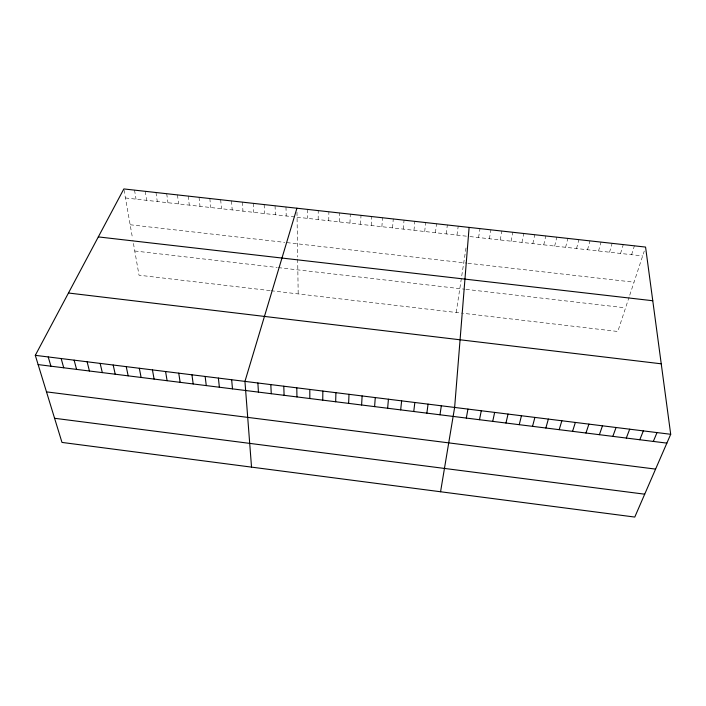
<?xml version="1.0" encoding="UTF-8"?>
<svg xmlns="http://www.w3.org/2000/svg" width="706" height="706" viewBox="0 0 706 706"><rect width="100%" height="100%" fill="white"/><g stroke="black" fill="none" stroke-linecap="round" stroke-linejoin="round"><path stroke-width="0.53" stroke-dasharray="3.53 2.65" d="M318.177 219.566L318.221 210.591M328.749 220.749L328.89 211.782M339.348 221.931L339.577 212.974M349.964 223.122L350.282 214.165M360.589 224.314L361.004 215.356M371.232 225.505L371.744 216.557M381.893 226.705L382.493 217.757M392.571 227.897L393.26 218.957M403.258 229.097L404.044 220.157M413.972 230.297L414.854 221.357M424.694 231.497L425.665 222.566M435.434 232.706L436.502 223.776M446.192 233.907L447.357 224.985M456.967 235.116L458.22 226.194M456.2 312.484L461.424 278.023M461.75 275.878L466.013 247.824M478.562 237.534L480.009 228.62M489.382 238.752L490.926 229.838M500.227 239.969L501.869 231.056M511.082 241.178L512.821 232.274M521.955 242.405L523.79 233.501M532.845 243.623L534.769 234.727M543.752 244.841L545.773 235.954M554.669 246.067L556.796 237.181M565.612 247.294L567.836 238.407M576.564 248.521L578.885 239.643M587.542 249.747L589.96 240.878M598.529 250.983L601.044 242.114M609.534 252.219L612.146 243.349M620.556 253.454L623.274 244.585M631.596 254.69L634.412 245.829M629.143 297.005L617.803 331.485L463.189 313.305M629.743 295.179L644.278 251.009M125.43 197.962L294.887 216.954M297.058 217.192L466.675 236.21M469.914 236.572L642.654 255.925M130.151 224.755L284.765 242.379M286.874 242.617L466.895 263.135M467.954 263.259L634.023 282.188M134.767 250.992L277.246 267.495M278.27 267.609L464.936 289.231M465.969 289.354L625.578 307.842M270.071 290.607L139.029 275.208L132.869 240.216M271.078 290.731L462.192 313.19M124.018 189.932L132.49 238.046M134.537 190.126L136.037 199.145M145.242 191.317L146.654 200.336M155.973 192.509L157.288 201.528M166.713 193.709L167.949 202.728M177.471 194.909L178.609 203.919M188.246 196.109L189.296 205.119M199.039 197.309L200.001 206.32M209.85 198.518L210.715 207.52M220.678 199.719L221.455 208.72M231.515 200.928L232.203 209.929M242.379 202.137L242.97 211.129M253.251 203.354L253.754 212.338M264.15 204.564L264.556 213.556M275.058 205.781L275.375 214.765M285.983 206.999L286.212 215.983M296.988 212.206L297.65 257.019M297.676 259.173L298.188 293.917M307.569 209.408L307.604 218.375"/><path stroke-width="1.06" d="M322.739 400.143L322.845 391.071M335.668 401.758L335.915 392.695M348.623 403.373L349.011 394.319M361.604 404.997L362.125 395.951M374.604 406.621L375.265 397.584M469.111 227.411L454.629 407.441L440.562 491.755M387.638 408.245L388.432 399.217M400.681 409.877L401.626 400.858M413.76 411.51L414.837 402.499M426.856 413.142L428.074 404.141M439.979 414.784L441.338 405.791M466.304 418.067L467.946 409.092M479.498 419.717L481.28 410.751M492.726 421.367L494.65 412.41M505.973 423.026L508.038 414.078M519.237 424.685L521.452 415.746M532.536 426.345L534.892 417.414M545.853 428.004L548.359 419.09M559.196 429.672L561.852 420.758M296.926 208.217L244.947 381.39L251.53 467.125M572.566 431.34L575.364 422.444M585.962 433.016L588.91 424.121M599.385 434.693L602.474 425.806M612.834 436.37L616.064 427.501M626.301 438.055L629.69 429.195M639.795 439.741L643.334 430.889M653.324 441.426L657.004 432.584M670.7 434.287L634.773 517.066L61.978 442.424L35.3 355.339L123.841 188.934L645.566 247.074L670.7 434.287L35.3 355.339M98.311 236.907L652.776 300.738M68.464 293.016L661.24 363.811M38.133 364.596L666.87 443.121M46.49 391.865L655.592 469.102M54.583 418.279L644.702 494.191M48.22 356.945L50.92 366.193M61.157 358.551L63.734 367.791M74.13 360.166L76.575 369.397M87.12 361.781L89.433 371.003M100.137 363.396L102.317 372.609M113.181 365.02L115.228 374.224M126.242 366.643L128.157 375.839M139.329 368.267L141.112 377.454M152.443 369.9L154.093 379.078M165.583 371.532L167.101 380.702M178.75 373.165L180.136 382.334M191.944 374.807L193.188 383.958M205.155 376.448L206.267 385.591M218.392 378.089L219.372 387.232M231.656 379.74L232.495 388.874M257.875 382.996L258.44 392.112M270.822 384.602L271.254 393.71M283.794 386.217L284.086 395.316M296.785 387.832L296.952 396.922M309.802 389.447L309.828 398.528"/></g></svg>
